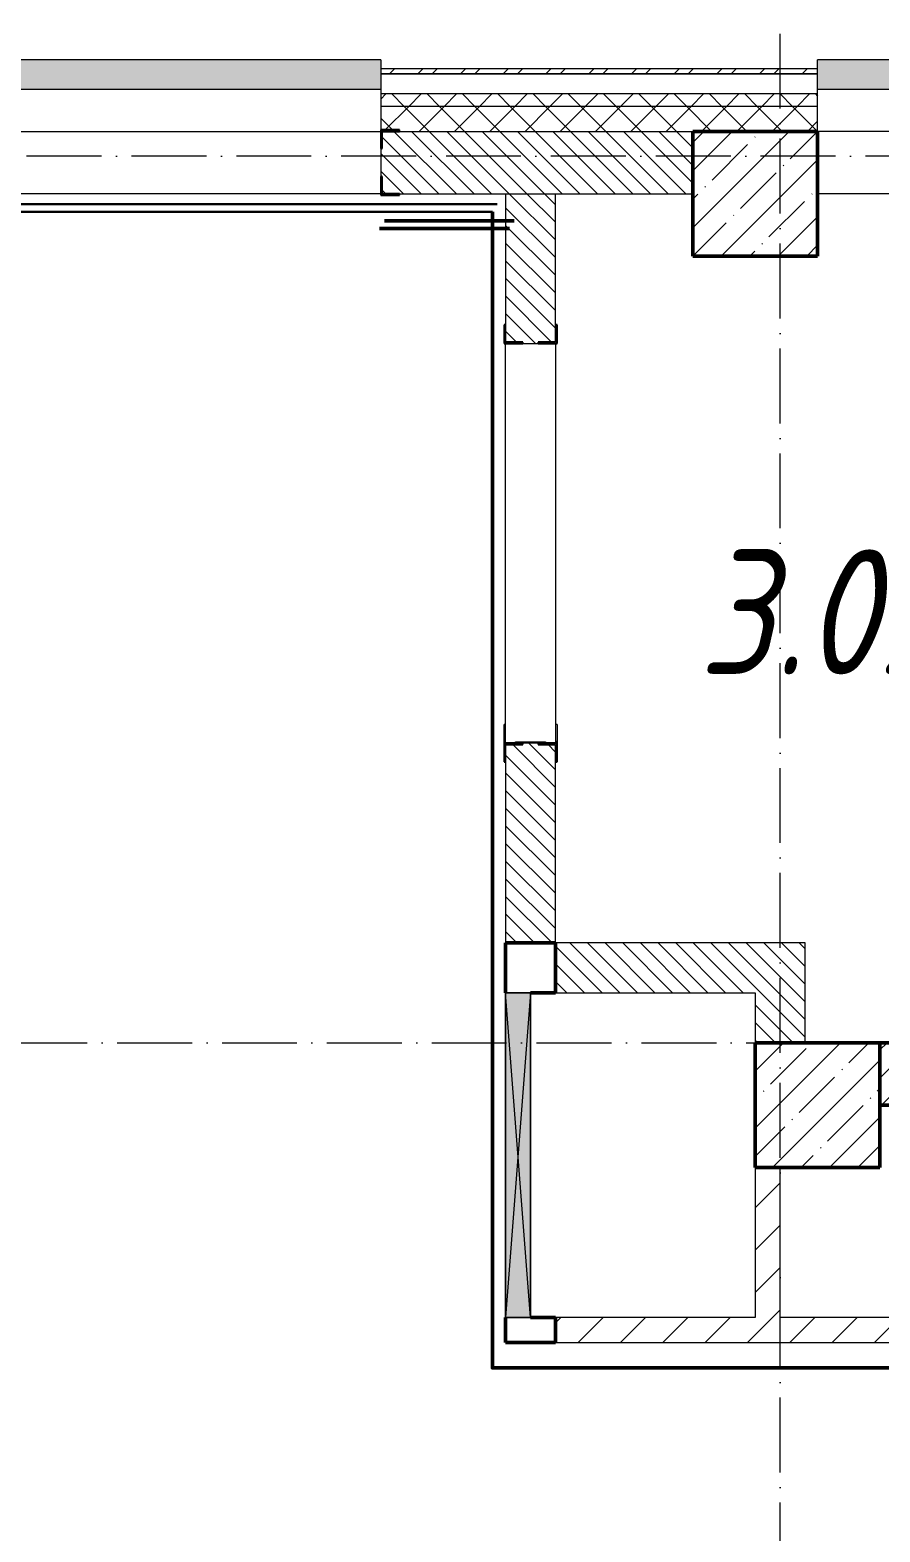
# Model space of a CAD drawing. Header units: millimetres. Extents: x -213536 to 1564669, y -45299 to 942238.
# Drawn here: x 640066 to 643471, y 366353 to 372368 of the extents above; entities that cross this region are included whole.
import ezdxf

# ---------------------------------------------------------------- set-up
doc = ezdxf.new("R2010")
doc.units = ezdxf.units.MM
doc.linetypes.add('50_200_ШТРИХ_1Т_ш5_п1_п1_', pattern=[700, 500, -100, 0, -100])
for name, color, linetype, lineweight in [('8.1)', 2, 'Continuous', 50), ('8.2)', 3, 'Continuous', 50), ('8.3)', 5, 'Continuous', 50), ('8.4)', 6, 'Continuous', 50), ('A-DETL-GENF-OTLN', 7, 'Continuous', 9), ('A-GENM-____-MCUT', 7, 'Continuous', 25), ('A-GENM-____-OTLN', 7, 'Continuous', 9), ('A-GENM-____-OTLN-1', 7, 'Continuous', 25), ('A-GLAZ-____-OTLN', 7, 'Continuous', 9), ('A-WALL-____-MCUT', 7, 'Continuous', 13), ('A-WALL-____-MCUT-1', 7, 'Continuous', 9), ('A-WALL-____-MCUT-2', 7, 'Continuous', 50), ('A-WALL-____-OTLN', 7, 'Continuous', 9), ('A-WALL-____-PATT-1', 7, 'Continuous', 9), ('A-WALL-FNSH-MCUT-1', 7, 'Continuous', 9), ('I-WALL-____-OTLN', 7, 'Continuous', 9), ('S-COLS-____-MCUT', 7, 'Continuous', 50), ('S-COLS-____-OTLN', 7, 'Continuous', 9), ('S-GRID-____-OTLN-1', 7, '50_200_ШТРИХ_1Т_ш5_п1_п1_', 9), ('Марки помещений', 7, 'Continuous', 9)]:
    doc.layers.add(name, color=color, linetype=linetype, lineweight=lineweight)
doc.layers.add('A-GLAZ-____-OTLN-1', color=7, linetype='Continuous', lineweight=9, true_color=0xc0c0c0)
doc.styles.add('ISOCPEUR_I_2', font='isocpeui.ttf', dxfattribs={"width": 0.85, "height": 2.3})
pattern_1 = [(45, (549721.47, 286281.11), (-70.71068, 70.71068), []), (135, (549721.47, 286281.11), (-70.71068, -70.71068), [])]
pattern_2 = [(45, (549721.47, 286281.11), (-84.85281, 84.85281), [])]
pattern_3 = [(135, (549721.475, 286281.11), (-35.35534, -35.35534), [])]

# ---------------------------------------------------------------- blocks, each defined once
blk = doc.blocks.new('BSC_Колонна _Прямоугольная - 500х500-V103-АР1_План отверстий 3 этажа в осях 1-64_Ю-ЯЯ')
at = {"layer": 'S-COLS-____-OTLN'}
h = blk.add_hatch(dxfattribs=at)
h.set_pattern_fill('FP_108', color=256, style=0, pattern_type=2)
h.set_pattern_definition([(135, (85431.04, -93250), (-114.04925, -114.04925), []), (135, (85431.04, -93135.95), (-114.04925, -114.04925), [201.613, -40.323, 3.353, -36.97])])
h.paths.add_polyline_path([(250, 250), (-250, 250), (-250, -250), (250, -250)], flags=0)
at = {"layer": 'S-COLS-____-MCUT'}
for p, q in [((250, 250), (-250, 250)), ((-250, 250), (-250, -250)), ((250, -250), (250, 250)), ((-250, -250), (250, -250))]:
    blk.add_line(p, q, dxfattribs=at)
blk = doc.blocks.new('BSC_Колонна _Прямоугольная - 500х500-V147-АР1_План отверстий 3 этажа в осях 1-64_Ю-ЯЯ')
at = {"layer": 'S-COLS-____-OTLN'}
h = blk.add_hatch(dxfattribs=at)
h.set_pattern_fill('FP_153', color=256, style=0, pattern_type=2)
h.set_pattern_definition([(135, (81781.04, -93500), (-114.04925, -114.04925), []), (135, (81781.04, -93385.95), (-114.04925, -114.04925), [201.613, -40.323, 3.353, -36.97])])
h.paths.add_polyline_path([(250, 250), (-250, 250), (-250, -250), (250, -250)], flags=0)
at = {"layer": 'S-COLS-____-MCUT'}
for p, q in [((250, 250), (-250, 250)), ((-250, 250), (-250, -250)), ((250, -250), (250, 250)), ((-250, -250), (250, -250))]:
    blk.add_line(p, q, dxfattribs=at)
blk = doc.blocks.new('Фахверк_СКБ_Уголок - 250_2700-27497298-АР1_План отверстий 3 этажа в осях 1-64_Ю-ЯЯ')
at = {"layer": 'A-GENM-____-MCUT'}
for p, q in [((200, 181), (125, 181)), ((125, 181), (125, 106)), ((200, 175), (200, 181)), ((131, 106), (131, 175)), ((131, 175), (200, 175)), ((125, 106), (131, 106)), ((131, -6), (125, -6)), ((125, -6), (125, -81)), ((131, -75), (131, -6)), ((125, -81), (200, -81)), ((200, -75), (131, -75)), ((200, -81), (200, -75))]:
    blk.add_line(p, q, dxfattribs=at)
blk = doc.blocks.new('Фахверк_СКБ_Уголок - 200_3960-28268576-АР1_План отверстий 3 этажа в осях 1-64_Ю-ЯЯ')
at = {"layer": 'A-GENM-____-MCUT'}
for p, q in [((200, 156), (125, 156)), ((125, 156), (125, 81)), ((131, 81), (131, 150)), ((131, 150), (200, 150)), ((200, 150), (200, 156)), ((125, 81), (131, 81)), ((131, 19), (125, 19)), ((125, 19), (125, -56)), ((131, -50), (131, 19)), ((125, -56), (200, -56)), ((200, -50), (131, -50)), ((200, -56), (200, -50))]:
    blk.add_line(p, q, dxfattribs=at)
blk = doc.blocks.new('154_Стойка_СКБ_Уголок - СМ-2180_200-28268025-АР1_План отверстий 3 этажа в осях 1-64_Ю-ЯЯ')
at = {"layer": 'A-GENM-____-MCUT'}
for p, q in [((125, 156), (125, 81)), ((200, 156), (125, 156)), ((131, 81), (131, 150)), ((131, 150), (200, 150)), ((200, 150), (200, 156)), ((125, 81), (131, 81)), ((131, 19), (125, 19)), ((125, 19), (125, -56)), ((131, -50), (131, 19)), ((125, -56), (200, -56)), ((200, -50), (131, -50)), ((200, -56), (200, -50))]:
    blk.add_line(p, q, dxfattribs=at)
blk = doc.blocks.new('Стойка_Влож_Полоса боковая - Полоса-28213942-АР1_План отверстий 3 этажа в осях 1-64_Ю-ЯЯ')
at = {"layer": 'A-GENM-____-OTLN'}
for p, q in [((-5, 60), (0, 60)), ((-5, -60), (-5, 60)), ((0, -60), (-5, -60))]:
    blk.add_line(p, q, dxfattribs=at)
blk = doc.blocks.new('Стойка_Влож_Уголок_Опорный - Уголок-28213941-АР1_План отверстий 3 этажа в осях 1-64_Ю-ЯЯ')
at = {"layer": 'A-GENM-____-OTLN'}
for p, q in [((-212, -6), (-212, 0)), ((0, 0), (0, -6)), ((-212, -75), (-212, -6)), ((-212, -6), (-206, -6)), ((-6, -6), (0, -6)), ((0, -6), (0, -75)), ((-212, -75), (-206, -75)), ((-6, -75), (0, -75))]:
    blk.add_line(p, q, dxfattribs=at)
blk = doc.blocks.new('Отлив_СКБ - Отлив витража_120_НВФ-31886035-АР1_План отверстий 3 этажа в осях 1-64_Ю-ЯЯ')
at = {"layer": 'A-GLAZ-____-OTLN-1'}
for points in [[(4800, 2), (4800, 120), (0, 120), (0, 2), (1409.2, 2)], [(4800, 0), (4800, 2), (0, 2), (0, 0), (1409.2, 0)]]:
    blk.add_hatch(color=256, dxfattribs=at).paths.add_polyline_path(points, flags=0)
at = {"layer": 'A-GLAZ-____-OTLN'}
for p, q in [((0, 83), (0, 120)), ((4800, 120), (0, 120)), ((4800, 120), (4800, 83)), ((0, 2), (4800, 2)), ((4800, 0), (0, 0))]:
    blk.add_line(p, q, dxfattribs=at)
blk = doc.blocks.new('Отлив_СКБ - Отлив витража_120_НВФ-31885289-АР1_План отверстий 3 этажа в осях 1-64_Ю-ЯЯ')
at = {"layer": 'A-GLAZ-____-OTLN-1'}
for points in [[(1000, 2), (1000, 120), (0, 120), (0, 2), (161.6, 2)], [(1000, 0), (1000, 2), (0, 2), (0, 0), (161.6, 0)]]:
    blk.add_hatch(color=256, dxfattribs=at).paths.add_polyline_path(points, flags=0)
at = {"layer": 'A-GLAZ-____-OTLN'}
for p, q in [((0, 83), (0, 120)), ((1000, 120), (0, 120)), ((1000, 120), (1000, 83)), ((0, 2), (1000, 2)), ((1000, 0), (0, 0))]:
    blk.add_line(p, q, dxfattribs=at)
blk = doc.blocks.new('AR_Отверстие прямоугольное _в стене_ - AR_Отверстие прямоугольное _в стене__ОВ-36938153-АР1_План отверстий 3 этажа в осях 1-64_Ю-ЯЯ')
at = {"layer": 'A-GLAZ-____-OTLN'}
blk.add_hatch(color=256, dxfattribs=at).paths.add_polyline_path([(650, -50), (650, 50), (-650, 50), (-650, -50)], flags=0)
at = {"layer": 'A-DETL-GENF-OTLN'}
for p, q in [((-650, -50), (-650, 50)), ((-650, 50), (650, 50)), ((650, 50), (-650, -50)), ((-650, 50), (650, -50)), ((650, 50), (-650, 50)), ((-650, 50), (-650, -50)), ((650, 50), (650, -50)), ((650, -50), (650, 50)), ((650, -50), (-650, -50)), ((-650, -50), (650, -50))]:
    blk.add_line(p, q, dxfattribs=at)
blk = doc.blocks.new('BSC_Колонна _Прямоугольная1 - 200х100 _металл_-V212-АР1_План отверстий 3 этажа в осях 1-64_Ю-ЯЯ')
at = {"layer": 'S-COLS-____-MCUT'}
for p, q in [((-100, 50), (-100, -50)), ((100, 50), (0, 50)), ((100, -50), (100, 50)), ((-100, -50), (100, -50))]:
    blk.add_line(p, q, dxfattribs=at)
blk = doc.blocks.new('BSC_Колонна _Прямоугольная1 - 200х200 _металл_-V213-АР1_План отверстий 3 этажа в осях 1-64_Ю-ЯЯ')
at = {"layer": 'S-COLS-____-MCUT'}
for p, q in [((100, 100), (-100, 100)), ((-100, 100), (-100, -100)), ((100, -100), (100, 100)), ((0, -100), (100, -100))]:
    blk.add_line(p, q, dxfattribs=at)

msp = doc.modelspace()

# ---------------------------------------------------------------- hatches: boundary and pattern name
at = {"layer": 'A-WALL-____-PATT-1'}
h = msp.add_hatch(dxfattribs=at)
h.set_pattern_fill('FP_6', color=256, style=0, pattern_type=2)
h.set_pattern_definition([(45, (549721.47, 286281.11), (-85.53659, 85.53659), []), (45, (549778.5, 286281.11), (-85.53659, 85.53659), [])])
h.paths.add_polyline_path([(651201.5, 372192.2), (651221.5, 372192.2), (651221.5, 372212.2), (644221.5, 372212.2), (644221.5, 372192.2), (648685.4, 372192.2)], flags=0)
h.paths.add_polyline_path([(643221.5, 372192.2), (643221.5, 372212.2), (641471.5, 372212.2), (641471.5, 372192.2), (641615.6, 372192.2)], flags=0)
h = msp.add_hatch(dxfattribs=at)
h.set_pattern_fill('FP_4', color=256, style=0, pattern_type=2)
h.set_pattern_definition(pattern_1)
h.paths.add_polyline_path([(651201.5, 372062.2), (651201.5, 372112.2), (644221.5, 372112.2), (644221.5, 372062.2), (648685.4, 372062.2)], flags=0)
h.paths.add_polyline_path([(643221.5, 372062.2), (643221.5, 372112.2), (641471.5, 372112.2), (641471.5, 372062.2), (641615.6, 372062.2)], flags=0)
h.paths.add_polyline_path([(635546.5, 372062.2), (636671.5, 372062.2), (636671.5, 372112.2), (635546.5, 372112.2)], flags=0)
h.paths.add_polyline_path([(633746.5, 372062.2), (633746.5, 372112.2), (632621.5, 372112.2), (632621.5, 372062.2), (633662, 372062.2)], flags=0)
h.paths.add_polyline_path([(630127.1, 372062.2), (630821.5, 372062.2), (630821.5, 372112.2), (629771.5, 372112.2), (629771.5, 372062.2)], flags=0)
h.paths.add_polyline_path([(626771.5, 372062.2), (627971.5, 372062.2), (627971.5, 372112.2), (626771.5, 372112.2)], flags=0)
h.paths.add_polyline_path([(624971.5, 372062.2), (624971.5, 372112.2), (621421.5, 372112.2), (621421.5, 372062.2), (623940.9, 372062.2)], flags=0)
h.paths.add_polyline_path([(619621.5, 372062.2), (619621.5, 372112.2), (618421.5, 372112.2), (618421.5, 372062.2)], flags=0)
h.paths.add_polyline_path([(613621.5, 372062.2), (613621.5, 372112.2), (612371.5, 372112.2), (612371.5, 372062.2), (613336.2, 372062.2)], flags=0)
h.paths.add_polyline_path([(615421.5, 372062.2), (616621.5, 372062.2), (616621.5, 372112.2), (615421.5, 372112.2)], flags=0)
h.paths.add_polyline_path([(607571.5, 372062.2), (607571.5, 372112.2), (606371.5, 372112.2), (606371.5, 372062.2)], flags=0)
h.paths.add_polyline_path([(610571.5, 372062.2), (610571.5, 372112.2), (609371.5, 372112.2), (609371.5, 372062.2), (609801.2, 372062.2)], flags=0)
h.paths.add_polyline_path([(604571.5, 372062.2), (604571.5, 372112.2), (603371.5, 372112.2), (603371.5, 372062.2)], flags=0)
h.paths.add_polyline_path([(601571.5, 372062.2), (601571.5, 372112.2), (599771.5, 372112.2), (599771.5, 372062.2)], flags=0)
h = msp.add_hatch(dxfattribs=at)
h.set_pattern_fill('FP_4', color=256, style=0, pattern_type=2)
h.set_pattern_definition(pattern_1)
h.paths.add_polyline_path([(651121.5, 371962.2), (651201.5, 371962.2), (651201.5, 372062.2), (644221.5, 372062.2), (644221.5, 371962.2), (651071.5, 371962.2)], flags=0)
h.paths.add_polyline_path([(643221.5, 371962.2), (643221.5, 372062.2), (641471.5, 372062.2), (641471.5, 371968.2), (641546.5, 371968.2), (641546.5, 371962.2), (642721.5, 371962.2)], flags=0)
h.paths.add_polyline_path([(633671.5, 371962.2), (633671.5, 371968.2), (633746.5, 371968.2), (633746.5, 372062.2), (632621.5, 372062.2), (632621.5, 371962.2), (633662, 371962.2)], flags=0)
h.paths.add_polyline_path([(636313.2, 371962.2), (636596.5, 371962.2), (636596.5, 371968.2), (636671.5, 371968.2), (636671.5, 372062.2), (635546.5, 372062.2), (635546.5, 371968.2), (635621.5, 371968.2), (635621.5, 371962.2)], flags=0)
h.paths.add_polyline_path([(630746.5, 371962.2), (630746.5, 371968.2), (630821.5, 371968.2), (630821.5, 372062.2), (629771.5, 372062.2), (629771.5, 371968.2), (629846.5, 371968.2), (629846.5, 371962.2), (630127.1, 371962.2)], flags=0)
h.paths.add_polyline_path([(627896.5, 371962.2), (627896.5, 371968.2), (627971.5, 371968.2), (627971.5, 372062.2), (626771.5, 372062.2), (626771.5, 371968.2), (626846.5, 371968.2), (626846.5, 371962.2), (627721.5, 371962.2)], flags=0)
h.paths.add_polyline_path([(624971.5, 371962.2), (624971.5, 372062.2), (621421.5, 372062.2), (621421.5, 371968.2), (621496.5, 371968.2), (621496.5, 371962.2), (624471.5, 371962.2)], flags=0)
h.paths.add_polyline_path([(618921.5, 371962.2), (619546.5, 371962.2), (619546.5, 371968.2), (619621.5, 371968.2), (619621.5, 372062.2), (618421.5, 372062.2), (618421.5, 371962.2)], flags=0)
h.paths.add_polyline_path([(612971.5, 371962.2), (613546.5, 371962.2), (613546.5, 371968.2), (613621.5, 371968.2), (613621.5, 372062.2), (612371.5, 372062.2), (612371.5, 371968.2), (612446.5, 371968.2), (612446.5, 371962.2), (612471.5, 371962.2)], flags=0)
h.paths.add_polyline_path([(615496.5, 371962.2), (616546.5, 371962.2), (616546.5, 371968.2), (616621.5, 371968.2), (616621.5, 372062.2), (615421.5, 372062.2), (615421.5, 371968.2), (615496.5, 371968.2)], flags=0)
h.paths.add_polyline_path([(609801.2, 371962.2), (610496.5, 371962.2), (610496.5, 371968.2), (610571.5, 371968.2), (610571.5, 372062.2), (609371.5, 372062.2), (609371.5, 371968.2), (609446.5, 371968.2), (609446.5, 371962.2)], flags=0)
h.paths.add_polyline_path([(607496.5, 371962.2), (607496.5, 371968.2), (607571.5, 371968.2), (607571.5, 372062.2), (606371.5, 372062.2), (606371.5, 371968.2), (606446.5, 371968.2), (606446.5, 371962.2), (606971.5, 371962.2)], flags=0)
h.paths.add_polyline_path([(603446.5, 371962.2), (604496.5, 371962.2), (604496.5, 371968.2), (604571.5, 371968.2), (604571.5, 372062.2), (603371.5, 372062.2), (603371.5, 371968.2), (603446.5, 371968.2)], flags=0)
h.paths.add_polyline_path([(601496.5, 371962.2), (601496.5, 371968.2), (601571.5, 371968.2), (601571.5, 372062.2), (599771.5, 372062.2), (599771.5, 371962.2), (600721.5, 371962.2)], flags=0)
h = msp.add_hatch(dxfattribs=at)
h.set_pattern_fill('FP_9', color=256, style=0, pattern_type=2)
h.set_pattern_definition(pattern_3)
h.paths.add_polyline_path([(642721.5, 371712.2), (642721.5, 371962.2), (641477.5, 371962.2), (641477.5, 371893.2), (641471.5, 371893.2), (641471.5, 371781.2), (641477.5, 371781.2), (641477.5, 371712.2), (641615.6, 371712.2)], flags=0)
h = msp.add_hatch(dxfattribs=at)
h.set_pattern_fill('FP_9', color=256, style=0, pattern_type=2)
h.set_pattern_definition(pattern_3)
h.paths.add_polyline_path([(642171.5, 368712.2), (642171.5, 369506.2), (642102.5, 369506.2), (642102.5, 369512.2), (642040.5, 369512.2), (642040.5, 369506.2), (641971.5, 369506.2), (641971.5, 368712.2), (642071.5, 368712.2)], flags=0)
h.paths.add_polyline_path([(642102.5, 371112.2), (642102.5, 371118.2), (642171.5, 371118.2), (642171.5, 371712.2), (641971.5, 371712.2), (641971.5, 371118.2), (642040.5, 371118.2), (642040.5, 371112.2)], flags=0)
h = msp.add_hatch(dxfattribs=at)
h.set_pattern_fill('FP_9', color=256, style=0, pattern_type=2)
h.set_pattern_definition(pattern_3)
h.paths.add_polyline_path([(642971.5, 368512.2), (642971.5, 368712.2), (642171.5, 368712.2), (642171.5, 368512.2)], flags=0)
h = msp.add_hatch(dxfattribs=at)
h.set_pattern_fill('FP_9', color=256, style=0, pattern_type=2)
h.set_pattern_definition(pattern_3)
h.paths.add_polyline_path([(643171.5, 368312.2), (643171.5, 368712.2), (642971.5, 368712.2), (642971.5, 368312.2)], flags=0)
h = msp.add_hatch(dxfattribs=at)
h.set_pattern_fill('FP_12', color=256, style=0, pattern_type=2)
h.set_pattern_definition([(45, (549721.47, 286281.11), (-114.04925, 114.04925), []), (45, (549835.52, 286281.11), (-114.04925, 114.04925), [201.612, -40.322, 3.353, -36.97])])
h.paths.add_polyline_path([(650471.5, 368062.2), (650471.5, 368312.2), (643471.5, 368312.2), (643471.5, 368062.2), (648685.4, 368062.2)], flags=0)
h = msp.add_hatch(dxfattribs=at)
h.set_pattern_fill('FP_7', color=256, style=0, pattern_type=2)
h.set_pattern_definition(pattern_2)
h.paths.add_polyline_path([(643071.5, 367212.2), (643071.5, 367812.2), (642971.5, 367812.2), (642971.5, 367212.2)], flags=0)
h = msp.add_hatch(dxfattribs=at)
h.set_pattern_fill('FP_7', color=256, style=0, pattern_type=2)
h.set_pattern_definition(pattern_2)
h.paths.add_polyline_path([(642171.5, 367112.2), (643671.5, 367112.2), (643671.5, 367212.2), (642171.5, 367212.2), (642171.5, 367123.3)], flags=0)

# ---------------------------------------------------------------- linework, layer by layer
at = {"layer": '8.1)', "lineweight": 50}
for points in [[(641486.3, 371604), (642006.5, 371604)], [(641466.9, 371572.8), (641987.2, 371572.8)]]:
    msp.add_lwpolyline(points, dxfattribs=at)
at = {"layer": '8.2)', "lineweight": 30}
for p, q in [((641938.3, 371670.8), (639125.5, 371670.8)), ((641918.9, 371639.6), (639106.1, 371639.6))]:
    msp.add_line(p, q, dxfattribs=at)
at = {"layer": '8.3)', "lineweight": 50}
msp.add_lwpolyline([(641918.9, 371639.6), (641918.9, 367010.2), (648831.2, 367010.2), (648831.2, 367998.7)], dxfattribs=at)
at = {"layer": '8.4)', "lineweight": 30}
for p, q in [((641938.3, 371670.8), (639125.5, 371670.8)), ((641918.9, 371639.6), (639106.1, 371639.6))]:
    msp.add_line(p, q, dxfattribs=at)
at = {"layer": '8.4)', "lineweight": 50}
msp.add_lwpolyline([(641918.9, 371639.6), (641918.9, 367010.2), (648831.2, 367010.2), (648831.2, 367998.7)], dxfattribs=at)
at = {"layer": 'A-WALL-____-MCUT'}
for p, q in [((643221.5, 372192.2), (641471.5, 372192.2)), ((641471.5, 372192.2), (641471.5, 371968.2)), ((643221.5, 371962.2), (643221.5, 372192.2)), ((641471.5, 371893.2), (641471.5, 371781.2)), ((641546.5, 371712.2), (642721.5, 371712.2)), ((641971.5, 371712.2), (641971.5, 371187.2)), ((642171.5, 371187.2), (642171.5, 371712.2)), ((642040.5, 371112.2), (642102.5, 371112.2)), ((642102.5, 369512.2), (642040.5, 369512.2)), ((641971.5, 369437.2), (641971.5, 368712.2)), ((642171.5, 368712.2), (642171.5, 369437.2)), ((643171.5, 368712.2), (642171.5, 368712.2)), ((643171.5, 368312.2), (643171.5, 368712.2)), ((642171.5, 368512.2), (642971.5, 368512.2)), ((642971.5, 368512.2), (642971.5, 368312.2))]:
    msp.add_line(p, q, dxfattribs=at)
at = {"layer": 'A-WALL-____-MCUT-1'}
for p, q in [((643221.5, 372112.2), (641471.5, 372112.2)), ((643221.5, 372062.2), (641471.5, 372062.2)), ((641546.5, 371962.2), (642721.5, 371962.2))]:
    msp.add_line(p, q, dxfattribs=at)
at = {"layer": 'A-WALL-____-MCUT-2'}
for p, q in [((650471.5, 368312.2), (643471.5, 368312.2)), ((643471.5, 368062.2), (650471.5, 368062.2))]:
    msp.add_line(p, q, dxfattribs=at)
at = {"layer": 'A-WALL-____-OTLN'}
for p, q in [((638971.5, 371962.2), (641471.5, 371962.2)), ((641471.5, 371962.2), (641471.5, 371962.2)), ((644221.5, 371962.2), (643221.5, 371962.2)), ((641471.5, 371712.2), (638971.5, 371712.2)), ((644221.5, 371712.2), (643221.5, 371712.2))]:
    msp.add_line(p, q, dxfattribs=at)
at = {"layer": 'A-WALL-FNSH-MCUT-1'}
for p, q in [((643221.5, 372212.2), (641471.5, 372212.2)), ((641471.5, 372212.2), (641471.5, 372192.2)), ((641471.5, 372192.2), (643221.5, 372192.2)), ((643221.5, 372192.2), (643221.5, 372212.2)), ((642971.5, 367812.2), (642971.5, 367212.2)), ((643071.5, 367212.2), (643071.5, 367812.2)), ((642971.5, 367212.2), (642171.5, 367212.2)), ((645121.5, 367212.2), (643071.5, 367212.2)), ((642171.5, 367112.2), (648721.5, 367112.2))]:
    msp.add_line(p, q, dxfattribs=at)
at = {"layer": 'I-WALL-____-OTLN'}
for p, q in [((641971.5, 369512.2), (641971.5, 371112.2)), ((642171.5, 371112.2), (642171.5, 369512.2))]:
    msp.add_line(p, q, dxfattribs=at)
at = {"layer": 'S-GRID-____-OTLN-1', "color": 251, "ltscale": 0.6, "true_color": 0x636466}
for p, q in [((643071.5, 326262.2), (643071.5, 377174)), ((653795.9, 371862.2), (545052.7, 371862.2)), ((545052.7, 368312.2), (653795.9, 368312.2))]:
    msp.add_line(p, q, dxfattribs=at)

# ---------------------------------------------------------------- block references
at = {"layer": 'A-GENM-____-OTLN'}
for name, p, rotation in [('Стойка_Влож_Уголок_Опорный - Уголок-28213941-АР1_План отверстий 3 этажа в осях 1-64_Ю-ЯЯ', (641965.5, 369512.2), 180), ('Стойка_Влож_Полоса боковая - Полоса-28213942-АР1_План отверстий 3 этажа в осях 1-64_Ю-ЯЯ', (642071.5, 369512.2), 270)]:
    msp.add_blockref(name, p, dxfattribs=dict(at, rotation=rotation))
at = {"layer": 'A-GENM-____-OTLN-1'}
msp.add_blockref('Фахверк_СКБ_Уголок - 250_2700-27497298-АР1_План отверстий 3 этажа в осях 1-64_Ю-ЯЯ', (641346.5, 371787.2), dxfattribs=at)
for name, p, rotation in [('Фахверк_СКБ_Уголок - 200_3960-28268576-АР1_План отверстий 3 этажа в осях 1-64_Ю-ЯЯ', (642121.5, 370987.2), 90), ('154_Стойка_СКБ_Уголок - СМ-2180_200-28268025-АР1_План отверстий 3 этажа в осях 1-64_Ю-ЯЯ', (642021.5, 369637.2), 270)]:
    msp.add_blockref(name, p, dxfattribs=dict(at, rotation=rotation))
at = {"layer": 'A-GLAZ-____-OTLN'}
for name, p in [('Отлив_СКБ - Отлив витража_120_НВФ-31886035-АР1_План отверстий 3 этажа в осях 1-64_Ю-ЯЯ', (636671.5, 372129.2)), ('Отлив_СКБ - Отлив витража_120_НВФ-31885289-АР1_План отверстий 3 этажа в осях 1-64_Ю-ЯЯ', (643221.5, 372129.2))]:
    msp.add_blockref(name, p, dxfattribs=at)
at = {"layer": 'A-GLAZ-____-OTLN', "rotation": 270}
msp.add_blockref('AR_Отверстие прямоугольное _в стене_ - AR_Отверстие прямоугольное _в стене__ОВ-36938153-АР1_План отверстий 3 этажа в осях 1-64_Ю-ЯЯ', (642021.5, 367862.2), dxfattribs=at)
at = {"layer": 'S-COLS-____-OTLN', "rotation": 269.9999999999997}
for name, p in [('BSC_Колонна _Прямоугольная - 500х500-V103-АР1_План отверстий 3 этажа в осях 1-64_Ю-ЯЯ', (642971.5, 371712.2)), ('BSC_Колонна _Прямоугольная - 500х500-V147-АР1_План отверстий 3 этажа в осях 1-64_Ю-ЯЯ', (643221.5, 368062.2))]:
    msp.add_blockref(name, p, dxfattribs=at)
at = {"layer": 'S-COLS-____-OTLN'}
for name, p in [('BSC_Колонна _Прямоугольная1 - 200х200 _металл_-V213-АР1_План отверстий 3 этажа в осях 1-64_Ю-ЯЯ', (642071.5, 368612.2)), ('BSC_Колонна _Прямоугольная1 - 200х100 _металл_-V212-АР1_План отверстий 3 этажа в осях 1-64_Ю-ЯЯ', (642071.5, 367162.2))]:
    msp.add_blockref(name, p, dxfattribs=at)

# ---------------------------------------------------------------- texts
at = {"layer": 'Марки помещений', "insert": (642744.6, 370287.9), "char_height": 500, "width": 785.654, "attachment_point": 1, "style": 'ISOCPEUR_I_2'}
msp.add_mtext('3.020', dxfattribs=at)

doc.saveas('drawing.dxf')
